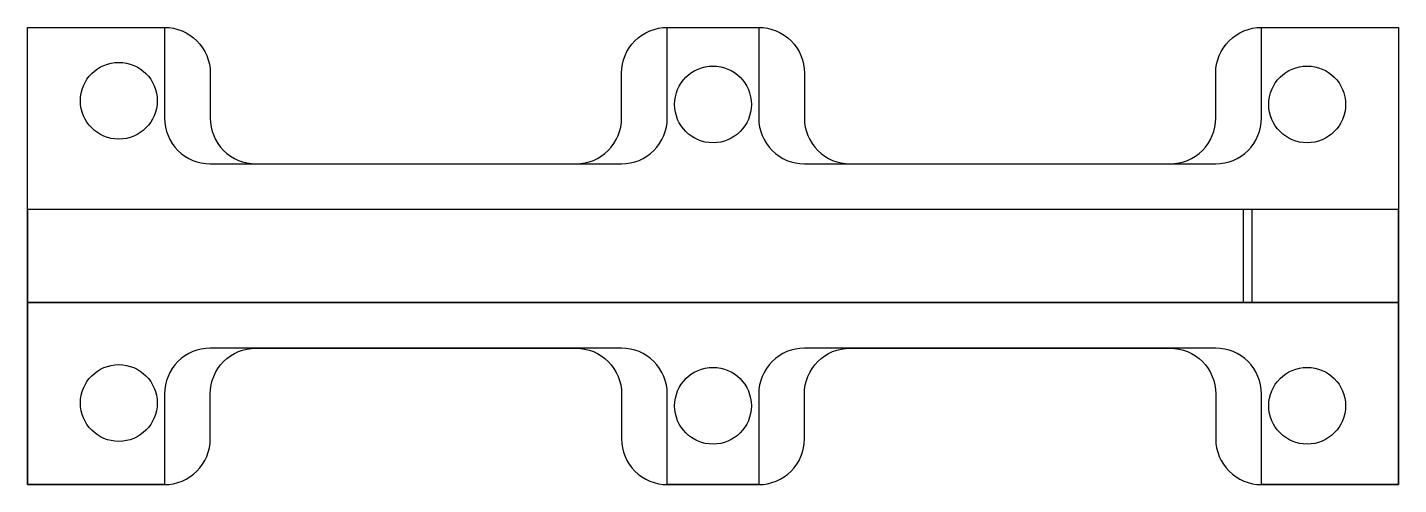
# Model space of a CAD drawing. Header units: inches. Extents: x -150 to 0, y -25 to 25.
import ezdxf

# ---------------------------------------------------------------- set-up
doc = ezdxf.new("R2010")
doc.units = ezdxf.units.IN
doc.header["$MEASUREMENT"] = 0
doc.layers.add('brass', color=2, linetype='Continuous')
doc.layers.add('cu', color=10, linetype='Continuous')

msp = doc.modelspace()

# ---------------------------------------------------------------- linework, layer by layer
at = {"layer": 'brass', "color": 114, "true_color": 0x139b48}
msp.add_lwpolyline([(-150, 5.08), (-150, 25), (-135, 25), (-135, 15.08, 0.414214), (-130, 10.08), (-85, 10.08, 0.414214), (-80, 15.08), (-80, 25), (-70, 25), (-70, 15.08, 0.414214), (-65, 10.08), (-20, 10.08, 0.414214), (-15, 15.08), (-15, 25), (0, 25), (0, -25), (-15, -25), (-15, -15.08, 0.414214), (-20, -10.08), (-65, -10.08, 0.414214), (-70, -15.08), (-70, -25), (-80, -25), (-80, -15.08, 0.414214), (-85, -10.08), (-130, -10.08, 0.414214), (-135, -15.08), (-135, -25), (-150, -25), (-150, -5.08)], format="xyb", close=True, dxfattribs=at)
at = {"layer": 'cu'}
msp.add_line((0, 5.08), (-35, 5.08), dxfattribs=at)
for points in [[(-150, 5.08), (-150, 25), (-135, 25, -0.414214), (-130, 20), (-130, 15.08, 0.414214), (-125, 10.08), (-90, 10.08, 0.414214), (-85, 15.08), (-85, 20, -0.414214), (-80, 25), (-70, 25, -0.414214), (-65, 20), (-65, 15.08, 0.414214), (-60, 10.08), (-25, 10.08, 0.414214), (-20, 15.08), (-20, 20, -0.414214), (-15, 25), (0, 25), (0, 5.08)], [(-150, -5.08), (-150, -25), (-135, -25, 0.414214), (-130, -20), (-130, -15.08, -0.414214), (-125, -10.08), (-90, -10.08, -0.414214), (-85, -15.08), (-85, -20, 0.414214), (-80, -25), (-70, -25, 0.414214), (-65, -20), (-65, -15.08, -0.414214), (-60, -10.08), (-25, -10.08, -0.414214), (-20, -15.08), (-20, -20, 0.414214), (-15, -25), (0, -25), (0, -5.08)]]:
    msp.add_lwpolyline(points, format="xyb", close=True, dxfattribs=at)
for points in [[(-150, -5.08), (0, -5.08), (0, 5.08), (-150, 5.08)], [(-16, 5.08), (-17, 5.08), (-17, -5.08), (-16, -5.08)]]:
    msp.add_lwpolyline(points, close=True, dxfattribs=at)
for centre in [(-140, 16.98), (-75, 16.58), (-10, 16.58), (-140, -16.08), (-75, -16.38), (-10, -16.38)]:
    msp.add_circle(centre, 4.2, dxfattribs=at)

doc.saveas('drawing.dxf')
